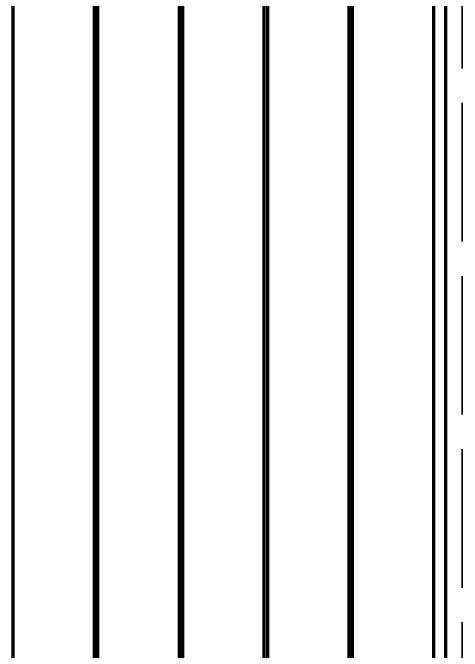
# Model space of a CAD drawing. Header units: millimetres. Extents: x 0 to 2382, y 0 to 420.
# Drawn here: x 262.91 to 275.89, y 278.66 to 297.11 of the extents above; entities that cross this region are included whole.
import ezdxf

# ---------------------------------------------------------------- set-up
doc = ezdxf.new("R2010")
doc.units = ezdxf.units.MM
doc.linetypes.add('IRAM-E-TRAZOS', pattern=[5, 4, -1])
doc.layers.add('01-VISIBLE', color=7, linetype='CONTINUOUS', lineweight=70)
doc.layers.add('02-OCULTA', color=4, linetype='IRAM-E-TRAZOS', lineweight=35)

msp = doc.modelspace()

# ---------------------------------------------------------------- linework, layer by layer
at = {"layer": '01-VISIBLE'}
for p, q in [((275.412, 272.5), (275.412, 307.5)), ((262.912, 306.233), (262.912, 273.767)), ((265.262, 306.233), (265.262, 273.767)), ((265.362, 306.233), (265.362, 273.767)), ((267.712, 306.233), (267.712, 273.767)), ((267.812, 306.233), (267.812, 273.767)), ((270.162, 306.233), (270.162, 273.767)), ((270.262, 306.233), (270.262, 273.767)), ((272.612, 306.233), (272.612, 273.767)), ((272.712, 306.233), (272.712, 273.767)), ((275.062, 306.233), (275.062, 273.767))]:
    msp.add_line(p, q, dxfattribs=at)
at = {"layer": '02-OCULTA'}
for p, q in [((275.887, 225.5), (275.887, 315.5)), ((265.362, 273.767), (265.362, 306.233)), ((267.712, 273.767), (267.712, 306.233)), ((267.812, 273.767), (267.812, 306.233)), ((270.162, 273.767), (270.162, 306.233)), ((270.262, 273.767), (270.262, 306.233)), ((272.612, 273.767), (272.612, 306.233)), ((272.712, 273.767), (272.712, 306.233)), ((275.062, 273.767), (275.062, 306.233))]:
    msp.add_line(p, q, dxfattribs=at)

doc.saveas('drawing.dxf')
